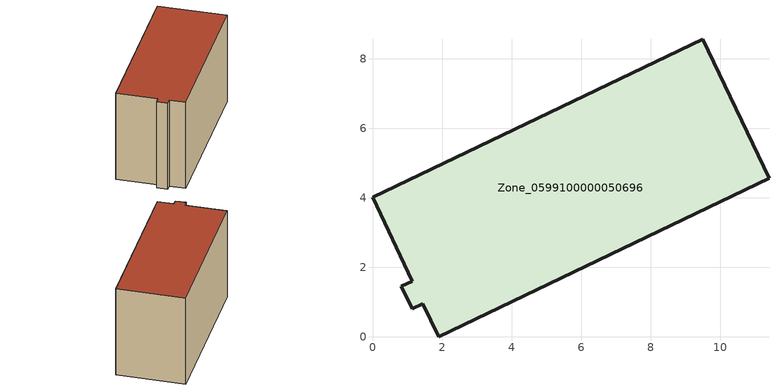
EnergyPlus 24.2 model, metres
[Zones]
Zone_0599100000050696
 floor ground (C_G): 9.5,8.56 11.41,4.56 1.9,0 1.45,0.95 1.14,0.8 0.83,1.45 1.14,1.59 0,4.01 z0
 wall outside (C_F): 1.14,1.59 0.83,1.45 1.14,0.8 1.45,0.95 1.9,0 11.41,4.56 9.5,8.56 0,4.01 1.14,1.59 z0:6.18
 roof outside (C_R): 9.5,8.56 0,4.01 1.14,1.59 0.83,1.45 1.14,0.8 1.45,0.95 1.9,0 11.41,4.56 z6.18
[BUILDING]
Pand.0599100000050696: North Axis=0; Terrain=City; Loads Convergence Tolerance Value=0.04; Temperature Convergence Tolerance Value=0.4; Solar Distribution=FullExterior; Maximum Number of Warmup Days=25; Minimum Number of Warmup Days=1
[Site:Location]
Rotterdam.The.Hague.AP_ZH_NLD Design_Conditions: Latitude=51.96; Longitude=4.45; Time Zone=1; Elevation=-4.5
[SITE:GROUNDTEMPERATURE:BUILDINGSURFACE]
18, 18, 18, 18, 18, 18, 18, 18, 18, 18, 18, 18
[MATERIAL] Thermal Absorptance=0.9; Solar Absorptance=0.7; Visible Absorptance=0.7
Name | Roughness | Thickness | Conductivity | Density | Specific Heat
G.TI.1946 | MediumSmooth | 0.15 | 1 | 540 | 1210
F.TI.1946 | Rough | 0.3 | 0.857143 | 1920 | 840
R.TI.1946 | MediumRough | 0.2 | 0.1 | 1500 | 1000
[CONSTRUCTION]
C_G: G.TI.1946
C_F: F.TI.1946
C_R: R.TI.1946
[ZONE]
Zone_0599100000050696: Type=1; Multiplier=1; Ceiling Height=Autocalculate; Volume=Autocalculate; Floor Area=autocalculate; Part of Total Floor Area=Yes
[ZONEINFILTRATION:DESIGNFLOWRATE]
Infil_Zone_0599100000050696: Zone or ZoneList or Space or SpaceList=Zone_0599100000050696; Schedule=AlwaysOn; Design Flow Rate Calculation Method=Flow/Area; Flow Rate per Floor Area=0.003; Constant Term Coefficient=1; Temperature Term Coefficient=0; Velocity Term Coefficient=0; Velocity Squared Term Coefficient=0
[HVACTEMPLATE:ZONE:IDEALLOADSAIRSYSTEM]
Zone_0599100000050696: Maximum Heating Supply Air Temperature=50; Minimum Cooling Supply Air Temperature=13; Maximum Heating Supply Air Humidity Ratio=0.0156; Minimum Cooling Supply Air Humidity Ratio=0.0077; Heating Limit=NoLimit; Cooling Limit=NoLimit; Dehumidification Control Type=ConstantSensibleHeatRatio; Cooling Sensible Heat Ratio=0.7; Dehumidification Setpoint=60; Humidification Control Type=None; Humidification Setpoint=30; Outdoor Air Method=None; Outdoor Air Flow Rate per Person=0.00944; Outdoor Air Flow Rate per Zone Floor Area=0; Outdoor Air Flow Rate per Zone=0; Demand Controlled Ventilation Type=None; Outdoor Air Economizer Type=NoEconomizer; Heat Recovery Type=None; Sensible Heat Recovery Effectiveness=0.7; Latent Heat Recovery Effectiveness=0.65
[ZONECONTROL:THERMOSTAT]
ThermostatControl_Zone_0599100000050696: Zone or ZoneList=Zone_0599100000050696; Control Type Schedule=DualSetpointControlType; Control 1=Thermostat_Zone_0599100000050696; Temperature Difference Between Cutout And Setpoint=0
[THERMOSTATSETPOINT:DUALSETPOINT]
Thermostat_Zone_0599100000050696: Heating Setpoint Temperature Schedule=HeatingSetpoint_Zone_0599100000050696; Cooling Setpoint Temperature Schedule=CoolingSetpoint_Zone_0599100000050696
[SCHEDULE:COMPACT]
HeatingSetpoint_Zone_0599100000050696: Through: 12/31, For: AllDays, Until: 24:00, 21
CoolingSetpoint_Zone_0599100000050696: Through: 12/31, For: AllDays, Until: 24:00, 24
DualSetpointControlType: Through: 12/31, For: AllDays, Until: 24:00, 4
AlwaysOn: Through: 12/31, For: AllDays, Until: 24:00, 1
